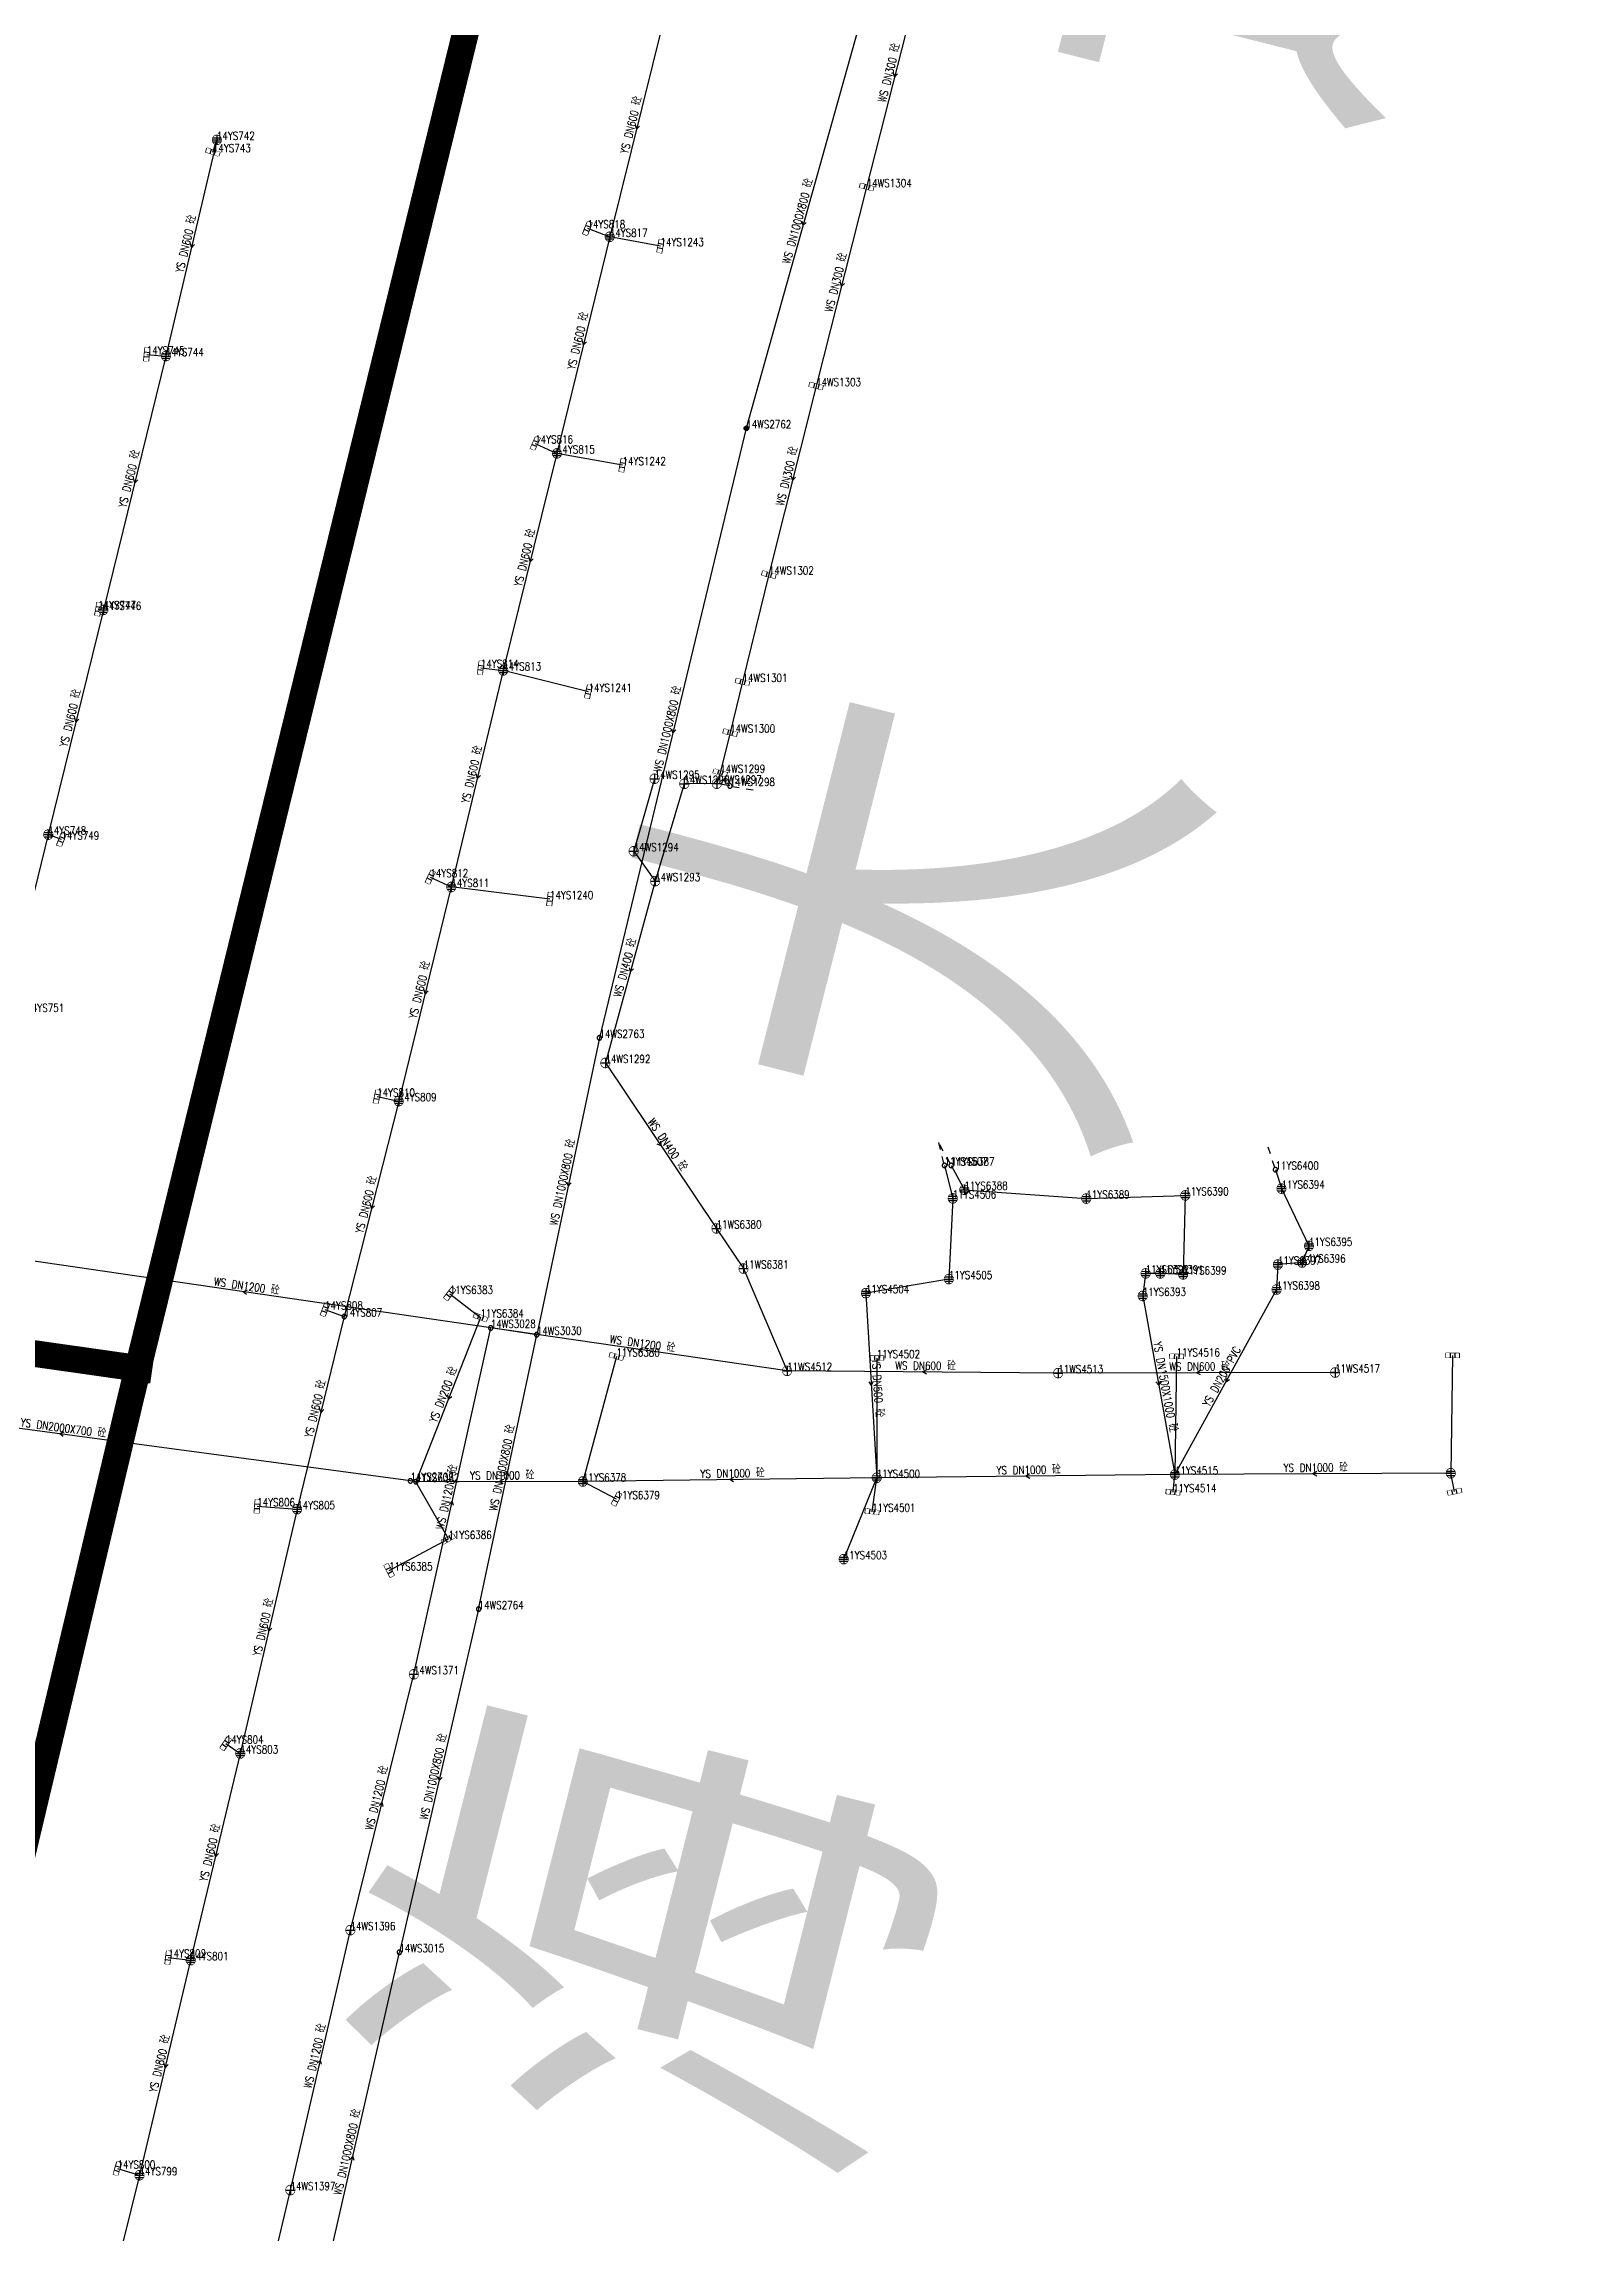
# Model space of a CAD drawing. Extents: x 78813 to 99477, y 2421021 to 2448125.
# Drawn here: x 83912.1 to 84082.2, y 2435681.2 to 2435927.3 of the extents above; entities that cross this region are included whole.
import ezdxf
from ezdxf.enums import TextEntityAlignment as Align

# ---------------------------------------------------------------- set-up
doc = ezdxf.new("R2010")
doc.units = 0
doc.set_wipeout_variables(frame=1)
doc.layers.get('0').update_dxf_attribs({"linetype": 'CONTINUOUS'})
for name, color, linetype in [('DX_WS', 16, 'CONTINUOUS'), ('DX_YS', 42, 'CONTINUOUS'), ('道路', 5, 'CONTINUOUS')]:
    doc.layers.add(name, color=color, linetype=linetype)
doc.layers.add('WSLINE', color=7, linetype='CONTINUOUS', true_color=0x7f0000)
doc.layers.add('YSLINE', color=7, linetype='CONTINUOUS', true_color=0xcc9900)
doc.layers.add('道路名称', color=7, linetype='CONTINUOUS', lineweight=0)
doc.styles.add('CcNameZT', font='txt.SHX', dxfattribs={"width": 0.8, "bigfont": 'HZTXT.SHX'})
doc.styles.get("Standard").update_dxf_attribs({"font": 'txt.shx', "bigfont": 'hztxt.shx'})
doc.styles.add('宋体0.7', font='', dxfattribs={"width": 0.7})
doc.styles.get('宋体0.7').set_extended_font_data('SimSun')

# ---------------------------------------------------------------- blocks, each defined once
blk = doc.blocks.new('GC546')
at = {"color": 0}
for p in [(0.866, 0.5), (0.866, -0.5)]:
    blk.add_line(p, (0, 0), dxfattribs=at)
blk = doc.blocks.new('PS污水井')
blk.add_lwpolyline([(1, 0), (1, 0.07), (0.99, 0.14), (0.98, 0.21), (0.96, 0.28), (0.94, 0.34), (0.91, 0.41), (0.88, 0.47), (0.85, 0.53), (0.81, 0.59), (0.77, 0.64), (0.72, 0.69), (0.67, 0.74), (0.62, 0.79), (0.56, 0.83), (0.5, 0.87), (0.44, 0.9), (0.37, 0.93), (0.31, 0.95), (0.24, 0.97), (0.17, 0.98), (0.1, 0.99), (0.03, 1), (-0.03, 1), (-0.1, 0.99), (-0.17, 0.98), (-0.24, 0.97), (-0.31, 0.95), (-0.37, 0.93), (-0.44, 0.9), (-0.5, 0.87), (-0.56, 0.83), (-0.62, 0.79), (-0.67, 0.74), (-0.72, 0.69), (-0.77, 0.64), (-0.81, 0.59), (-0.85, 0.53), (-0.88, 0.47), (-0.91, 0.41), (-0.94, 0.34), (-0.96, 0.28), (-0.98, 0.21), (-0.99, 0.14), (-1, 0.07), (-1, 0), (-1, -0.07), (-0.99, -0.14), (-0.98, -0.21), (-0.96, -0.28), (-0.94, -0.34), (-0.91, -0.41), (-0.88, -0.47), (-0.85, -0.53), (-0.81, -0.59), (-0.77, -0.64), (-0.72, -0.69), (-0.67, -0.74), (-0.62, -0.79), (-0.56, -0.83), (-0.5, -0.87), (-0.44, -0.9), (-0.37, -0.93), (-0.31, -0.95), (-0.24, -0.97), (-0.17, -0.98), (-0.1, -0.99), (-0.03, -1), (0.03, -1), (0.1, -0.99), (0.17, -0.98), (0.24, -0.97), (0.31, -0.95), (0.37, -0.93), (0.44, -0.9), (0.5, -0.87), (0.56, -0.83), (0.62, -0.79), (0.67, -0.74), (0.72, -0.69), (0.77, -0.64), (0.81, -0.59), (0.85, -0.53), (0.88, -0.47), (0.91, -0.41), (0.94, -0.34), (0.96, -0.28), (0.98, -0.21), (0.99, -0.14), (1, 0)], close=True)
blk.add_wipeout([(1, 0), (1, 0.07), (0.99, 0.14), (0.98, 0.21), (0.96, 0.28), (0.94, 0.34), (0.91, 0.41), (0.88, 0.47), (0.85, 0.53), (0.81, 0.59), (0.77, 0.64), (0.72, 0.69), (0.67, 0.74), (0.62, 0.79), (0.56, 0.83), (0.5, 0.87), (0.44, 0.9), (0.37, 0.93), (0.31, 0.95), (0.24, 0.97), (0.17, 0.98), (0.1, 0.99), (0.03, 1), (-0.03, 1), (-0.1, 0.99), (-0.17, 0.98), (-0.24, 0.97), (-0.31, 0.95), (-0.37, 0.93), (-0.44, 0.9), (-0.5, 0.87), (-0.56, 0.83), (-0.62, 0.79), (-0.67, 0.74), (-0.72, 0.69), (-0.77, 0.64), (-0.81, 0.59), (-0.85, 0.53), (-0.88, 0.47), (-0.91, 0.41), (-0.94, 0.34), (-0.96, 0.28), (-0.98, 0.21), (-0.99, 0.14), (-1, 0.07), (-1, 0), (-1, -0.07), (-0.99, -0.14), (-0.98, -0.21), (-0.96, -0.28), (-0.94, -0.34), (-0.91, -0.41), (-0.88, -0.47), (-0.85, -0.53), (-0.81, -0.59), (-0.77, -0.64), (-0.72, -0.69), (-0.67, -0.74), (-0.62, -0.79), (-0.56, -0.83), (-0.5, -0.87), (-0.44, -0.9), (-0.37, -0.93), (-0.31, -0.95), (-0.24, -0.97), (-0.17, -0.98), (-0.1, -0.99), (-0.03, -1), (0.03, -1), (0.1, -0.99), (0.17, -0.98), (0.24, -0.97), (0.31, -0.95), (0.37, -0.93), (0.44, -0.9), (0.5, -0.87), (0.56, -0.83), (0.62, -0.79), (0.67, -0.74), (0.72, -0.69), (0.77, -0.64), (0.81, -0.59), (0.85, -0.53), (0.88, -0.47), (0.91, -0.41), (0.94, -0.34), (0.96, -0.28), (0.98, -0.21), (0.99, -0.14)])
for p, q in [((-1, 0), (0, 0)), ((0, 1), (0, 0)), ((0, 0), (0, -1)), ((0, 0), (1, 0))]:
    blk.add_line(p, q)
blk = doc.blocks.new('gc01')
h = blk.add_hatch(color=256)
edge = h.paths.add_edge_path()
edge.add_arc((0, 0), 0.5, 0, 360)
edge.add_arc((0, 0), 0.5, 0, 360)
blk.add_circle((0, 0), 0.5)
blk = doc.blocks.new('PS管线点')
blk.add_wipeout([(0.5, 0), (0.5, 0.03), (0.5, 0.07), (0.49, 0.1), (0.48, 0.14), (0.47, 0.17), (0.46, 0.2), (0.44, 0.23), (0.42, 0.26), (0.4, 0.29), (0.38, 0.32), (0.36, 0.35), (0.33, 0.37), (0.31, 0.39), (0.28, 0.41), (0.25, 0.43), (0.22, 0.45), (0.19, 0.46), (0.15, 0.48), (0.12, 0.49), (0.09, 0.49), (0.05, 0.5), (0.02, 0.5), (-0.02, 0.5), (-0.05, 0.5), (-0.09, 0.49), (-0.12, 0.49), (-0.15, 0.48), (-0.19, 0.46), (-0.22, 0.45), (-0.25, 0.43), (-0.28, 0.41), (-0.31, 0.39), (-0.33, 0.37), (-0.36, 0.35), (-0.38, 0.32), (-0.4, 0.29), (-0.42, 0.26), (-0.44, 0.23), (-0.46, 0.2), (-0.47, 0.17), (-0.48, 0.14), (-0.49, 0.1), (-0.5, 0.07), (-0.5, 0.03), (-0.5, 0), (-0.5, -0.03), (-0.5, -0.07), (-0.49, -0.1), (-0.48, -0.14), (-0.47, -0.17), (-0.46, -0.2), (-0.44, -0.23), (-0.42, -0.26), (-0.4, -0.29), (-0.38, -0.32), (-0.36, -0.35), (-0.33, -0.37), (-0.31, -0.39), (-0.28, -0.41), (-0.25, -0.43), (-0.22, -0.45), (-0.19, -0.46), (-0.15, -0.48), (-0.12, -0.49), (-0.09, -0.49), (-0.05, -0.5), (-0.02, -0.5), (0.02, -0.5), (0.05, -0.5), (0.09, -0.49), (0.12, -0.49), (0.15, -0.48), (0.19, -0.46), (0.22, -0.45), (0.25, -0.43), (0.28, -0.41), (0.31, -0.39), (0.33, -0.37), (0.36, -0.35), (0.38, -0.32), (0.4, -0.29), (0.42, -0.26), (0.44, -0.23), (0.46, -0.2), (0.47, -0.17), (0.48, -0.14), (0.49, -0.1), (0.5, -0.07)])
blk.add_lwpolyline([(0.5, 0), (0.5, 0.03), (0.5, 0.07), (0.49, 0.1), (0.48, 0.14), (0.47, 0.17), (0.46, 0.2), (0.44, 0.23), (0.42, 0.26), (0.4, 0.29), (0.38, 0.32), (0.36, 0.35), (0.33, 0.37), (0.31, 0.39), (0.28, 0.41), (0.25, 0.43), (0.22, 0.45), (0.19, 0.46), (0.15, 0.48), (0.12, 0.49), (0.09, 0.49), (0.05, 0.5), (0.02, 0.5), (-0.02, 0.5), (-0.05, 0.5), (-0.09, 0.49), (-0.12, 0.49), (-0.15, 0.48), (-0.19, 0.46), (-0.22, 0.45), (-0.25, 0.43), (-0.28, 0.41), (-0.31, 0.39), (-0.33, 0.37), (-0.36, 0.35), (-0.38, 0.32), (-0.4, 0.29), (-0.42, 0.26), (-0.44, 0.23), (-0.46, 0.2), (-0.47, 0.17), (-0.48, 0.14), (-0.49, 0.1), (-0.5, 0.07), (-0.5, 0.03), (-0.5, 0), (-0.5, -0.03), (-0.5, -0.07), (-0.49, -0.1), (-0.48, -0.14), (-0.47, -0.17), (-0.46, -0.2), (-0.44, -0.23), (-0.42, -0.26), (-0.4, -0.29), (-0.38, -0.32), (-0.36, -0.35), (-0.33, -0.37), (-0.31, -0.39), (-0.28, -0.41), (-0.25, -0.43), (-0.22, -0.45), (-0.19, -0.46), (-0.15, -0.48), (-0.12, -0.49), (-0.09, -0.49), (-0.05, -0.5), (-0.02, -0.5), (0.02, -0.5), (0.05, -0.5), (0.09, -0.49), (0.12, -0.49), (0.15, -0.48), (0.19, -0.46), (0.22, -0.45), (0.25, -0.43), (0.28, -0.41), (0.31, -0.39), (0.33, -0.37), (0.36, -0.35), (0.38, -0.32), (0.4, -0.29), (0.42, -0.26), (0.44, -0.23), (0.46, -0.2), (0.47, -0.17), (0.48, -0.14), (0.49, -0.1), (0.5, -0.07), (0.5, 0)], close=True)
blk = doc.blocks.new('PS污篦')
blk.add_lwpolyline([(-1.5, 0.5), (0, 0.5), (1.5, 0.5), (1.5, -0.5), (0, -0.5), (-1.5, -0.5)], close=True)
blk.add_wipeout([(-1.5, 0.5), (0, 0.5), (1.5, 0.5), (1.5, -0.5), (0, -0.5), (-1.5, -0.5)])
for p, q in [((-0.51, -0.5), (-0.51, 0.5)), ((0.49, -0.5), (0.49, 0.5))]:
    blk.add_line(p, q)
blk = doc.blocks.new('PS非普查')
blk.add_lwpolyline([(3.7, 0), (5.3, 0)])
blk.add_wipeout([(0.5, 0), (0.5, 0.03), (0.5, 0.07), (0.49, 0.1), (0.48, 0.14), (0.47, 0.17), (0.46, 0.2), (0.44, 0.23), (0.42, 0.26), (0.4, 0.29), (0.38, 0.32), (0.36, 0.35), (0.33, 0.37), (0.31, 0.39), (0.28, 0.41), (0.25, 0.43), (0.22, 0.45), (0.19, 0.46), (0.15, 0.48), (0.12, 0.49), (0.09, 0.49), (0.05, 0.5), (0.02, 0.5), (-0.02, 0.5), (-0.05, 0.5), (-0.09, 0.49), (-0.12, 0.49), (-0.15, 0.48), (-0.19, 0.46), (-0.22, 0.45), (-0.25, 0.43), (-0.28, 0.41), (-0.31, 0.39), (-0.33, 0.37), (-0.36, 0.35), (-0.38, 0.32), (-0.4, 0.29), (-0.42, 0.26), (-0.44, 0.23), (-0.46, 0.2), (-0.47, 0.17), (-0.48, 0.14), (-0.49, 0.1), (-0.5, 0.07), (-0.5, 0.03), (-0.5, 0), (-0.5, -0.03), (-0.5, -0.07), (-0.49, -0.1), (-0.48, -0.14), (-0.47, -0.17), (-0.46, -0.2), (-0.44, -0.23), (-0.42, -0.26), (-0.4, -0.29), (-0.38, -0.32), (-0.36, -0.35), (-0.33, -0.37), (-0.31, -0.39), (-0.28, -0.41), (-0.25, -0.43), (-0.22, -0.45), (-0.19, -0.46), (-0.15, -0.48), (-0.12, -0.49), (-0.09, -0.49), (-0.05, -0.5), (-0.02, -0.5), (0.02, -0.5), (0.05, -0.5), (0.09, -0.49), (0.12, -0.49), (0.15, -0.48), (0.19, -0.46), (0.22, -0.45), (0.25, -0.43), (0.28, -0.41), (0.31, -0.39), (0.33, -0.37), (0.36, -0.35), (0.38, -0.32), (0.4, -0.29), (0.42, -0.26), (0.44, -0.23), (0.46, -0.2), (0.47, -0.17), (0.48, -0.14), (0.49, -0.1), (0.5, -0.07)])
blk.add_line((0.5, 0), (2.1, 0))
blk.add_lwpolyline([(0.5, 0), (0.5, 0.03), (0.5, 0.07), (0.49, 0.1), (0.48, 0.14), (0.47, 0.17), (0.46, 0.2), (0.44, 0.23), (0.42, 0.26), (0.4, 0.29), (0.38, 0.32), (0.36, 0.35), (0.33, 0.37), (0.31, 0.39), (0.28, 0.41), (0.25, 0.43), (0.22, 0.45), (0.19, 0.46), (0.15, 0.48), (0.12, 0.49), (0.09, 0.49), (0.05, 0.5), (0.02, 0.5), (-0.02, 0.5), (-0.05, 0.5), (-0.09, 0.49), (-0.12, 0.49), (-0.15, 0.48), (-0.19, 0.46), (-0.22, 0.45), (-0.25, 0.43), (-0.28, 0.41), (-0.31, 0.39), (-0.33, 0.37), (-0.36, 0.35), (-0.38, 0.32), (-0.4, 0.29), (-0.42, 0.26), (-0.44, 0.23), (-0.46, 0.2), (-0.47, 0.17), (-0.48, 0.14), (-0.49, 0.1), (-0.5, 0.07), (-0.5, 0.03), (-0.5, 0), (-0.5, -0.03), (-0.5, -0.07), (-0.49, -0.1), (-0.48, -0.14), (-0.47, -0.17), (-0.46, -0.2), (-0.44, -0.23), (-0.42, -0.26), (-0.4, -0.29), (-0.38, -0.32), (-0.36, -0.35), (-0.33, -0.37), (-0.31, -0.39), (-0.28, -0.41), (-0.25, -0.43), (-0.22, -0.45), (-0.19, -0.46), (-0.15, -0.48), (-0.12, -0.49), (-0.09, -0.49), (-0.05, -0.5), (-0.02, -0.5), (0.02, -0.5), (0.05, -0.5), (0.09, -0.49), (0.12, -0.49), (0.15, -0.48), (0.19, -0.46), (0.22, -0.45), (0.25, -0.43), (0.28, -0.41), (0.31, -0.39), (0.33, -0.37), (0.36, -0.35), (0.38, -0.32), (0.4, -0.29), (0.42, -0.26), (0.44, -0.23), (0.46, -0.2), (0.47, -0.17), (0.48, -0.14), (0.49, -0.1), (0.5, -0.07), (0.5, 0)], close=True)
blk = doc.blocks.new('PS雨篦')
blk.add_lwpolyline([(-1.5, 0.5), (0, 0.5), (1.5, 0.5), (1.5, -0.5), (0, -0.5), (-1.5, -0.5)], close=True)
blk.add_wipeout([(-1.5, 0.5), (0, 0.5), (1.5, 0.5), (1.5, -0.5), (0, -0.5), (-1.5, -0.5)])
for p, q in [((-0.51, -0.5), (-0.51, 0.5)), ((0.49, -0.5), (0.49, 0.5))]:
    blk.add_line(p, q)
blk = doc.blocks.new('PS雨水井')
blk.add_lwpolyline([(1, 0), (1, 0.07), (0.99, 0.14), (0.98, 0.21), (0.96, 0.28), (0.94, 0.34), (0.91, 0.41), (0.88, 0.47), (0.85, 0.53), (0.81, 0.59), (0.77, 0.64), (0.72, 0.69), (0.67, 0.74), (0.62, 0.79), (0.56, 0.83), (0.5, 0.87), (0.44, 0.9), (0.37, 0.93), (0.31, 0.95), (0.24, 0.97), (0.17, 0.98), (0.1, 0.99), (0.03, 1), (-0.03, 1), (-0.1, 0.99), (-0.17, 0.98), (-0.24, 0.97), (-0.31, 0.95), (-0.37, 0.93), (-0.44, 0.9), (-0.5, 0.87), (-0.56, 0.83), (-0.62, 0.79), (-0.67, 0.74), (-0.72, 0.69), (-0.77, 0.64), (-0.81, 0.59), (-0.85, 0.53), (-0.88, 0.47), (-0.91, 0.41), (-0.94, 0.34), (-0.96, 0.28), (-0.98, 0.21), (-0.99, 0.14), (-1, 0.07), (-1, 0), (-1, -0.07), (-0.99, -0.14), (-0.98, -0.21), (-0.96, -0.28), (-0.94, -0.34), (-0.91, -0.41), (-0.88, -0.47), (-0.85, -0.53), (-0.81, -0.59), (-0.77, -0.64), (-0.72, -0.69), (-0.67, -0.74), (-0.62, -0.79), (-0.56, -0.83), (-0.5, -0.87), (-0.44, -0.9), (-0.37, -0.93), (-0.31, -0.95), (-0.24, -0.97), (-0.17, -0.98), (-0.1, -0.99), (-0.03, -1), (0.03, -1), (0.1, -0.99), (0.17, -0.98), (0.24, -0.97), (0.31, -0.95), (0.37, -0.93), (0.44, -0.9), (0.5, -0.87), (0.56, -0.83), (0.62, -0.79), (0.67, -0.74), (0.72, -0.69), (0.77, -0.64), (0.81, -0.59), (0.85, -0.53), (0.88, -0.47), (0.91, -0.41), (0.94, -0.34), (0.96, -0.28), (0.98, -0.21), (0.99, -0.14), (1, 0)], close=True)
blk.add_wipeout([(1, 0), (1, 0.07), (0.99, 0.14), (0.98, 0.21), (0.96, 0.28), (0.94, 0.34), (0.91, 0.41), (0.88, 0.47), (0.85, 0.53), (0.81, 0.59), (0.77, 0.64), (0.72, 0.69), (0.67, 0.74), (0.62, 0.79), (0.56, 0.83), (0.5, 0.87), (0.44, 0.9), (0.37, 0.93), (0.31, 0.95), (0.24, 0.97), (0.17, 0.98), (0.1, 0.99), (0.03, 1), (-0.03, 1), (-0.1, 0.99), (-0.17, 0.98), (-0.24, 0.97), (-0.31, 0.95), (-0.37, 0.93), (-0.44, 0.9), (-0.5, 0.87), (-0.56, 0.83), (-0.62, 0.79), (-0.67, 0.74), (-0.72, 0.69), (-0.77, 0.64), (-0.81, 0.59), (-0.85, 0.53), (-0.88, 0.47), (-0.91, 0.41), (-0.94, 0.34), (-0.96, 0.28), (-0.98, 0.21), (-0.99, 0.14), (-1, 0.07), (-1, 0), (-1, -0.07), (-0.99, -0.14), (-0.98, -0.21), (-0.96, -0.28), (-0.94, -0.34), (-0.91, -0.41), (-0.88, -0.47), (-0.85, -0.53), (-0.81, -0.59), (-0.77, -0.64), (-0.72, -0.69), (-0.67, -0.74), (-0.62, -0.79), (-0.56, -0.83), (-0.5, -0.87), (-0.44, -0.9), (-0.37, -0.93), (-0.31, -0.95), (-0.24, -0.97), (-0.17, -0.98), (-0.1, -0.99), (-0.03, -1), (0.03, -1), (0.1, -0.99), (0.17, -0.98), (0.24, -0.97), (0.31, -0.95), (0.37, -0.93), (0.44, -0.9), (0.5, -0.87), (0.56, -0.83), (0.62, -0.79), (0.67, -0.74), (0.72, -0.69), (0.77, -0.64), (0.81, -0.59), (0.85, -0.53), (0.88, -0.47), (0.91, -0.41), (0.94, -0.34), (0.96, -0.28), (0.98, -0.21), (0.99, -0.14)])
for p, q in [((-1, 0), (0, 0)), ((-0.88, 0.48), (0, 0.47)), ((0, 1), (0, 0)), ((0, 0.47), (0.88, 0.47)), ((0, 0), (0, -1)), ((0, 0), (1, 0)), ((-0.88, -0.48), (0, -0.48)), ((0, -0.48), (0.88, -0.48))]:
    blk.add_line(p, q)

msp = doc.modelspace()

# ---------------------------------------------------------------- block references
at = {"layer": 'DX_WS', "yscale": 0.5, "zscale": 0.5}
for name, p, xscale, rotation in [('GC546', (84007.77, 2435923.54, 3.22), 0.4999999998476378, 75.81295558672086), ('PS污篦', (84004.64, 2435911.17, 3.16), 0.4999999999918315, 165.7272123568547), ('GC546', (83997.48, 2435906.84, 0.95), 0.4999999998713409, 74.38474350186861), ('GC546', (84001.79, 2435899.98, 3.17), 0.499999999872082, 75.72721234992252), ('PS污篦', (83998.95, 2435888.79, 3.14), 0.499999999952989, 165.9580342885566), ('GC546', (83996.3, 2435878.19, 3.13), 0.5000000001718248, 75.958034270764), ('PS污篦', (83993.64, 2435867.59, 3.13), 0.5000000000579193, 166.2131636427581), ('PS污篦', (83990.68, 2435855.52, 3.11), 0.499999999969798, 166.2689967246696), ('GC546', (83982.86, 2435849.77, 0.78), 0.50000000003328, 76.46039843822257), ('PS污篦', (83989.29, 2435849.82, 2.91), 0.4999999999857591, 166.0833343248826), ('PS污篦', (83988.17, 2435845.3, 2.98), 0.4999999999330987, 162.7232400530269), ('GC546', (83978.07, 2435822.9, 2), 0.5000000001560261, 74.68991133894329), ('GC546', (83981.51, 2435803.37, 1.89), 0.5000000000326936, 123.8857873356565), ('GC546', (83971.08, 2435798.8, 0.52), 0.4999999999967377, 78.06593365510854), ('GC546', (83934.55, 2435786.94, -0.46), 0.4999999999983054, 351.6868124453873), ('GC546', (83979.04, 2435780.46, -0.29), 0.4999999999619909, 351.7640039654122), ('GC546', (84010.93, 2435777.92, -0.02), 0.499999999997252, 359.5111560429258), ('GC546', (84041.74, 2435777.83, 0.03), 0.4999999999998521, 0.1417070396756338), ('GC546', (83964.28, 2435766.68, 0.5), 0.4999999998487488, 258.0516532220815), ('GC546', (83958.06, 2435763.39, -0.79), 0.4999999998626639, 257.5006316094991), ('GC546', (83956.57, 2435731.96, 0.68), 0.5000000001122032, 77.00538321058322), ('GC546', (83950.17, 2435729.54, -1.06), 0.5000000000524832, 256.0664487974588), ('GC546', (83943.23, 2435700.54, -0.9), 0.4999999998746752, 257.0141131947973), ('GC546', (83946.87, 2435689.72, 0.74), 0.4999999999742382, 257.1217427262973)]:
    msp.add_blockref(name, p, dxfattribs=dict(at, xscale=xscale, rotation=rotation))
at = {"layer": 'DX_WS', "xscale": 0.5, "yscale": 0.5, "zscale": 0.5}
for name, p in [('gc01', (83991.11, 2435884.04, 0.89)), ('PS污水井', (83980.8, 2435844.63, 2.46)), ('PS污水井', (83984.14, 2435844.06, 2.19)), ('PS污水井', (83978.45, 2435836.48, 2.26)), ('PS污水井', (83980.87, 2435833.12, 2.05)), ('PS管线点', (83974.6, 2435815.49, 0.67)), ('PS污水井', (83975.27, 2435812.67, 1.95)), ('PS污水井', (83987.76, 2435794.06, 1.83)), ('PS污水井', (83990.8, 2435789.55, 1.92)), ('PS管线点', (83962.38, 2435782.87, -0.46)), ('PS管线点', (83967.55, 2435782.11, 0.36)), ('PS污水井', (83995.7, 2435778.05, -0.12)), ('PS污水井', (84026.17, 2435777.79, -0.03)), ('PS污水井', (84057.3, 2435777.86, 0.08)), ('PS管线点', (83961.02, 2435751.25, 0.66)), ('PS污水井', (83953.74, 2435743.92, -1.12)), ('PS污水井', (83946.61, 2435715.15, -1)), ('PS管线点', (83952.11, 2435712.66, 0.71)), ('PS污水井', (83939.86, 2435685.92, -0.81))]:
    msp.add_blockref(name, p, dxfattribs=at)
at = {"layer": 'DX_YS', "yscale": 0.5, "zscale": 0.5}
for name, p, xscale, rotation in [('GC546', (83978.77, 2435917.67, 1.89), 0.5000000000395702, 76.01619044591926), ('PS雨篦', (83931.15, 2435915.1, 2.16), 0.5000000000446544, 342.014616493838), ('PS雨篦', (83973.25, 2435906.53, 2.47), 0.5000000000031791, 249.3165310989398), ('GC546', (83928.73, 2435904.33, 1.93), 0.5000000000016189, 76.73689446514506), ('PS雨篦', (83981.46, 2435904.53, 2.71), 0.4999999998587501, 79.5333614158408), ('PS雨篦', (83923.71, 2435892.35, 2.27), 0.5000000000790413, 265.0095893966192), ('GC546', (83972.79, 2435893.4, 1.88), 0.4999999998744781, 76.30181023011518), ('PS雨篦', (83967.38, 2435882.35, 2.47), 0.5000000001080295, 245.256125482807), ('PS雨篦', (83977.19, 2435879.89, 2.76), 0.5000000000692655, 79.70542834245207), ('GC546', (83922.35, 2435877.89, 1.33), 0.5000000000698118, 76.16983516919896), ('GC546', (83966.81, 2435869.02, 1.85), 0.50000000008071, 76.11903525915908), ('PS雨篦', (83918.26, 2435863.71, 0.24), 0.5000000001004398, 260.7760776994373), ('PS雨篦', (83961.26, 2435857.12, 2.54), 0.5000000002032672, 263.0671571942103), ('PS雨篦', (83973.37, 2435854.42, 3.13), 0.4999999998641898, 76.01865775056403), ('GC546', (83915.75, 2435850.98, 1.26), 0.5000000000669106, 76.24314429658092), ('GC546', (83960.87, 2435844.63, 1.85), 0.5000000000123481, 76.51138501518807), ('PS雨篦', (83914.12, 2435837.79, 2.36), 0.5000000001167713, 69.17958676688177), ('PS雨篦', (83955.59, 2435833.56, 2.49), 0.4999999998120602, 244.8876489897116), ('PS雨篦', (83969.04, 2435831.1, 2.74), 0.5000000001531446, 83.03151693906831), ('GC546', (83955, 2435820.42, 1.83), 0.4999999998991648, 76.2165394542172), ('PS雨篦', (83949.6, 2435808.88, 2.57), 0.5000000001390571, 258.4786781450462), ('PS非普查', (84013.39, 2435801.14, 3.2), 0.5000000001537938, 104.1054324348319), ('PS非普查', (84050.59, 2435800.67, 3.08), 0.4999999998340742, 107.5643087867521), ('GC546', (83948.98, 2435796.26, 1.85), 0.5000000001674997, 75.81582790256512), ('PS雨篦', (83957.77, 2435786.7, 2.1), 0.500000000082493, 232.4514549275428), ('PS雨篦', (83943.75, 2435784.95, 2.56), 0.499999999931651, 249.7043357446052), ('PS雨篦', (83976.51, 2435779.66, 2.18), 0.5000000000404335, 164.9844205457386), ('PS雨篦', (84005.77, 2435779.48, 1.94), 0.4999999999968477, 180.0255480566329), ('PS雨篦', (84039.47, 2435779.67, 2.3), 0.5000000000037523, 179.210685523839), ('PS雨篦', (84070.49, 2435779.78, 2.4), 0.4999999999993366, 179.1873483822141), ('GC546', (84005.16, 2435776.4, 1.46), 0.5000000000918785, 93.37988952600455), ('GC546', (84037.48, 2435776.43, 1.36), 0.5000000002062643, 100.2297767771761), ('GC546', (84045.01, 2435776.78, 2.16), 0.5000000000999401, 61.21152173852108), ('GC546', (83957.6, 2435774.81, 1.54), 0.4999999999862342, 68.53153343790139), ('GC546', (83943.27, 2435773.32, 1.82), 0.5000000000967817, 76.24160795584775), ('GC546', (83913.94, 2435770.97, 1.52), 0.4999999999870416, 352.3359005584741), ('GC546', (83963.35, 2435765.59, 1.08), 0.5000000000057097, 0.06411313148796637), ('PS雨篦', (83976.52, 2435763.62, 2.19), 0.4999999998860295, 62.32010574891978), ('GC546', (83989.25, 2435765.81, 1.1), 0.4999999999975807, 0.7230954105224001), ('GC546', (84022.53, 2435766.2, 1.04), 0.4999999999926629, 0.6239075286869741), ('GC546', (84054.8, 2435766.46, 1.14), 0.5000000000036332, 0.2642042860764365), ('PS雨篦', (83936.12, 2435762.81, 2.53), 0.5000000002029488, 265.830223266322), ('PS雨篦', (84005.25, 2435762.2, 1.94), 0.4999999999932977, 352.2000139112225), ('PS雨篦', (83957.62, 2435759.14, 2.07), 0.4999999999151989, 29.54237266863295), ('PS雨篦', (83950.96, 2435755.6, 2.14), 0.5000000001736011, 298.0304533636238), ('GC546', (83937.42, 2435748.75, 1.76), 0.5000000000572893, 76.90364220854158), ('PS雨篦', (83932.59, 2435736.12, 2.58), 0.4999999999179195, 236.0684512653964), ('GC546', (83931.44, 2435723.4, 1.74), 0.5000000002153872, 76.52346762980807), ('PS雨篦', (83926.12, 2435712.06, 2.57), 0.4999999998029853, 263.5753452289659), ('GC546', (83925.78, 2435699.67, 1.76), 0.499999999960203, 76.61646785283038), ('PS雨篦', (83920.42, 2435688.33, 2.57), 0.5000000000206336, 253.0467492545943)]:
    msp.add_blockref(name, p, dxfattribs=dict(at, xscale=xscale, rotation=rotation))
at = {"layer": 'DX_YS', "xscale": 0.5, "yscale": 0.5, "zscale": 0.5}
for name, p in [('PS雨水井', (83975.76, 2435905.58, 1.87)), ('PS雨水井', (83925.87, 2435892.17, 1.93)), ('PS雨水井', (83969.82, 2435881.22, 1.86)), ('PS雨水井', (83963.79, 2435856.81, 1.83)), ('PS雨水井', (83957.95, 2435832.46, 1.84)), ('PS雨水井', (83952.04, 2435808.38, 1.82)), ('PS雨水井', (84051.27, 2435798.54, 3.08)), ('PS雨水井', (84014.32, 2435797.44, 3.07)), ('PS雨水井', (84029.33, 2435797.42, 2.63)), ('PS雨水井', (84040.46, 2435797.78, 2.69)), ('PS雨水井', (84054.36, 2435792.1, 2.79)), ('PS雨水井', (84037.65, 2435789, 1.78)), ('PS雨水井', (84040.22, 2435788.89, 1.78)), ('PS雨水井', (84050.86, 2435790, 2.67)), ('PS雨水井', (84004.55, 2435786.78, 1.71)), ('PS雨水井', (84013.88, 2435788.37, 3.22)), ('PS雨水井', (84035.67, 2435786.47, 1.61)), ('PS雨水井', (84050.72, 2435787.19, 2.62)), ('PS管线点', (83945.92, 2435784.15, 1.87)), ('PS雨水井', (84039.29, 2435766.38, 1.06)), ('PS雨水井', (84070.3, 2435766.53, 1.23)), ('PS管线点', (83953.35, 2435765.67, 1.51)), ('PS雨水井', (83972.73, 2435765.6, 1.13)), ('PS雨水井', (84005.77, 2435766.02, 1.07)), ('PS雨水井', (83940.62, 2435762.48, 1.77)), ('PS雨水井', (84002.06, 2435756.87, 1.95)), ('PS雨水井', (83928.65, 2435711.77, 1.72)), ('PS雨水井', (83922.9, 2435687.58, 1.7))]:
    msp.add_blockref(name, p, dxfattribs=at)

# ---------------------------------------------------------------- texts
at = {"layer": 'DX_WS', "style": 'CcNameZT', "width": 0.8}
for s, rotation, p in [(' WS DN300 砼', 75.813, (84007.52, 2435923.6, 3.24)), (' WS DN1000X800 砼', 74.3847, (83997.24, 2435906.91, 1)), (' WS DN300 砼', 75.7272, (84001.55, 2435900.04, 3.16)), (' WS DN300 砼', 75.958, (83996.05, 2435878.25, 3.14)), (' WS DN400 砼', 74.6899, (83977.83, 2435822.96, 2.05)), (' WS DN400 砼', 303.8858, (83981.72, 2435803.5, 1.95)), (' WS DN1000X800 砼', 78.0659, (83970.83, 2435798.86, 0.67)), (' WS DN1200 砼', 351.6868, (83934.58, 2435787.18, -0.46)), (' WS DN600 砼', 359.5112, (84010.94, 2435778.17, -0.03)), (' WS DN1000X800 砼', 78.0517, (83964.04, 2435766.74, 0.64)), (' WS DN1000X800 砼', 77.0054, (83956.32, 2435732.01, 0.66)), (' WS DN1200 砼', 76.0664, (83949.93, 2435729.6, -1)), (' WS DN1200 砼', 77.0141, (83942.99, 2435700.59, -0.81)), (' WS DN1000X800 砼', 77.1217, (83946.62, 2435689.78, 0.77))]:
    msp.add_text(s, height=0.9, rotation=rotation, dxfattribs=at).set_placement(p, align=Align.CENTER)
at = {"layer": 'DX_WS', "width": 0.8}
msp.add_text('14WS2762', height=0.9, dxfattribs=at).set_placement((83991.11, 2435884.04, 0.89))
at = {"layer": 'DX_YS', "style": 'CcNameZT', "width": 0.8}
for s, rotation, p in [(' YS DN600 砼', 76.0162, (83978.53, 2435917.73, 1.91)), (' YS DN600 砼', 76.7369, (83928.49, 2435904.38, 1.93)), (' YS DN600 砼', 76.3018, (83972.55, 2435893.46, 1.87)), (' YS DN600 砼', 76.1698, (83922.11, 2435877.95, 1.93)), (' YS DN600 砼', 76.119, (83966.57, 2435869.08, 1.86)), (' YS DN600 砼', 76.2431, (83915.5, 2435851.04, 0.74)), (' YS DN600 砼', 76.5114, (83960.63, 2435844.69, 1.83)), (' YS DN600 砼', 76.2165, (83954.75, 2435820.48, 1.84)), (' YS DN600 砼', 75.8158, (83948.74, 2435796.32, 1.82)), (' YS DN200 PVC', 61.2115, (84044.79, 2435776.91, 2.62)), (' YS DN600 砼', 76.2416, (83943.02, 2435773.38, 1.87)), (' YS DN200 砼', 68.5315, (83957.37, 2435774.91, 2.04)), (' YS DN2000X700 砼', 352.3359, (83913.97, 2435771.22, 1.51)), (' YS DN1000 砼', 0.0641, (83963.35, 2435765.84, 1.13)), (' YS DN1000 砼', 0.7231, (83989.25, 2435766.06, 1.07)), (' YS DN1000 砼', 0.6239, (84022.53, 2435766.45, 1.06)), (' YS DN1000 砼', 0.2642, (84054.8, 2435766.71, 1.23)), (' YS DN600 砼', 76.9036, (83937.18, 2435748.81, 1.77)), (' YS DN600 砼', 76.5235, (83931.2, 2435723.45, 1.74)), (' YS DN800 砼', 76.6165, (83925.53, 2435699.73, 1.72))]:
    msp.add_text(s, height=0.9, rotation=rotation, dxfattribs=at).set_placement(p, align=Align.CENTER)
at = {"layer": 'DX_YS', "width": 0.8}
msp.add_text('14YS751', height=0.9, dxfattribs=at).set_placement((83910.18, 2435818.41, 2.44))

# ---------------------------------------------------------------- next in the draw order: linework, layer by layer
at = {"layer": 'WSLINE'}
for p, q in [((84010.9, 2435935.91, 3.24), (84004.64, 2435911.17, 3.19)), ((84003.86, 2435929.64, 1), (83991.11, 2435884.04, 0.9)), ((84004.64, 2435911.17, 3.16), (83998.95, 2435888.79, 3.17)), ((83998.95, 2435888.79, 3.14), (83993.64, 2435867.59, 3.13)), ((83993.64, 2435867.59, 3.13), (83990.68, 2435855.52, 3.11)), ((83990.68, 2435855.52, 3.11), (83989.29, 2435849.82, 2.92)), ((83980.8, 2435844.63, 2.46), (83978.45, 2435836.48, 2.33)), ((83984.14, 2435844.06, 2.19), (83980.87, 2435833.12, 2.06)), ((83978.45, 2435836.48, 2.26), (83980.87, 2435833.12, 2.15)), ((83980.87, 2435833.12, 2.05), (83975.27, 2435812.67, 1.95)), ((83974.6, 2435815.49, 0.67), (83967.55, 2435782.11, 0.36)), ((83975.27, 2435812.67, 1.95), (83987.76, 2435794.06, 1.83)), ((83987.76, 2435794.06, 1.83), (83990.8, 2435789.55, 1.88)), ((83990.8, 2435789.55, 1.92), (83995.7, 2435778.05, 1.28)), ((83961.02, 2435751.25, 0.64), (83967.55, 2435782.11, 0.36)), ((84026.17, 2435777.79, -0.03), (83995.7, 2435778.05, -0.02)), ((84057.3, 2435777.86, 0.08), (84026.17, 2435777.79, -0.03)), ((83961.02, 2435751.25, 0.66), (83952.11, 2435712.66, 0.71)), ((83946.61, 2435715.15, -1), (83953.74, 2435743.92, -1.12)), ((83939.86, 2435685.92, -0.81), (83946.61, 2435715.15, -1)), ((83941.62, 2435666.79, 0.77), (83952.11, 2435712.66, 0.71)), ((83932.92, 2435656.33, -0.76), (83939.86, 2435685.92, -0.81))]:
    msp.add_line(p, q, dxfattribs=at)
at = {"layer": 'YSLINE'}
for p, q in [((83981.78, 2435929.76, 1.91), (83975.76, 2435905.58, 1.87)), ((83975.76, 2435905.58, 1.87), (83969.82, 2435881.22, 1.89)), ((83973.25, 2435906.53, 2.47), (83975.76, 2435905.58, 2.32)), ((83981.46, 2435904.53, 2.71), (83975.76, 2435905.58, 2.72)), ((83923.71, 2435892.35, 2.27), (83925.87, 2435892.17, 2.15)), ((83969.82, 2435881.22, 1.86), (83963.79, 2435856.81, 1.84)), ((83967.38, 2435882.35, 2.47), (83969.82, 2435881.22, 2.29)), ((83977.19, 2435879.89, 2.76), (83969.82, 2435881.22, 2.67)), ((83963.79, 2435856.81, 1.83), (83957.95, 2435832.46, 1.87)), ((83961.26, 2435857.12, 2.54), (83963.79, 2435856.81, 2.35)), ((83973.37, 2435854.42, 3.13), (83963.79, 2435856.81, 2.71)), ((83955.59, 2435833.56, 2.49), (83957.95, 2435832.46, 2.26)), ((83957.95, 2435832.46, 1.84), (83952.04, 2435808.38, 1.83)), ((83969.04, 2435831.1, 2.74), (83957.95, 2435832.46, 2.79)), ((83949.6, 2435808.88, 2.57), (83952.04, 2435808.38, 2.2)), ((83952.04, 2435808.38, 1.82), (83945.92, 2435784.15, 1.87)), ((84050.59, 2435800.67, 3.08), (84051.27, 2435798.54, 3.02)), ((84029.33, 2435797.42, 2.63), (84040.46, 2435797.78, 2.69)), ((84040.46, 2435797.78, 2.69), (84040.22, 2435788.89, 2.71)), ((84051.27, 2435798.54, 3.08), (84054.36, 2435792.1, 2.9)), ((84050.86, 2435790, 2.67), (84050.72, 2435787.19, 2.62)), ((84013.88, 2435788.37, 3.22), (84004.55, 2435786.78, 3.11)), ((84004.55, 2435786.78, 1.71), (84005.77, 2435766.02, 1.22)), ((84050.72, 2435787.19, 2.62), (84039.29, 2435766.38, 1.71)), ((83945.92, 2435784.15, 1.87), (83940.62, 2435762.48, 1.78)), ((83943.75, 2435784.95, 2.56), (83945.92, 2435784.15, 1.87)), ((84035.67, 2435786.47, 1.61), (84039.29, 2435766.38, 1.11)), ((83976.51, 2435779.66, 2.18), (83972.73, 2435765.6, 2.03)), ((84005.77, 2435779.48, 1.94), (84005.77, 2435766.02, 1.89)), ((84039.47, 2435779.67, 2.3), (84039.29, 2435766.38, 2.02)), ((84070.49, 2435779.78, 2.4), (84070.3, 2435766.53, 2.47)), ((84005.77, 2435766.02, 1.07), (83972.73, 2435765.6, 1.13)), ((83976.52, 2435763.62, 2.19), (83972.73, 2435765.6, 1.99)), ((84002.06, 2435756.87, 1.95), (84005.77, 2435766.02, 1.22)), ((84005.25, 2435762.2, 1.94), (84005.77, 2435766.02, 1.89)), ((84039.29, 2435766.38, 1.06), (84005.77, 2435766.02, 1.03)), ((84070.3, 2435766.53, 1.23), (84039.29, 2435766.38, 1.06)), ((83936.12, 2435762.81, 2.53), (83940.62, 2435762.48, 2.35)), ((83950.96, 2435755.6, 2.14), (83957.62, 2435759.14, 2.07)), ((83928.65, 2435711.77, 1.72), (83922.9, 2435687.58, 1.8)), ((83926.12, 2435712.06, 2.57), (83928.65, 2435711.77, 2.32)), ((83920.42, 2435688.33, 2.57), (83922.9, 2435687.58, 2.23)), ((83922.9, 2435687.58, 1.7), (83916.82, 2435662.99, 1.78))]:
    msp.add_line(p, q, dxfattribs=at)

# ---------------------------------------------------------------- next in the draw order: block references
at = {"layer": 'DX_WS', "xscale": 0.5000000000233624, "yscale": 0.5, "zscale": 0.5, "rotation": 350.2240751139697}
msp.add_blockref('PS非普查', (83989.27, 2435843.82, 3.05), dxfattribs=at)
at = {"layer": 'DX_YS', "xscale": 0.5, "yscale": 0.5, "zscale": 0.5}
for name, p in [('PS雨水井', (83931.6, 2435916.48, 1.93)), ('PS雨水井', (83918.84, 2435863.62, 0.74)), ('PS雨水井', (83912.65, 2435838.35, 1.78)), ('PS雨水井', (84015.62, 2435798.41, 2.77)), ('PS雨水井', (84036, 2435789, 1.63)), ('PS雨水井', (84053.6, 2435790.23, 2.73)), ('PS管线点', (83953.97, 2435765.58, 1.04)), ('PS雨水井', (83934.23, 2435735.02, 1.74))]:
    msp.add_blockref(name, p, dxfattribs=at)
at = {"layer": 'DX_YS', "yscale": 0.5, "zscale": 0.5}
for name, p, xscale, rotation in [('PS非普查', (84014.14, 2435801.14, 3.22), 0.5000000000667103, 118.5322955838595), ('PS雨篦', (83961.23, 2435784.05, 2.04), 0.5000000000690124, 158.5315334183379), ('PS雨篦', (84039.08, 2435764.4, 2.46), 0.4999999999879285, 353.9324017599226), ('PS雨篦', (84070.73, 2435764.46, 2.7), 0.5000000000365208, 11.74063975236652)]:
    msp.add_blockref(name, p, dxfattribs=dict(at, xscale=xscale, rotation=rotation))

# ---------------------------------------------------------------- next in the draw order: texts
at = {"layer": 'DX_WS', "width": 0.8}
for s, p in [('14WS1304', (84004.64, 2435911.17, 3.16)), ('14WS1303', (83998.95, 2435888.79, 3.14)), ('14WS1302', (83993.64, 2435867.59, 3.13)), ('14WS1301', (83990.68, 2435855.52, 3.11)), ('14WS1300', (83989.29, 2435849.82, 2.91)), ('14WS1295', (83980.8, 2435844.63, 2.46)), ('14WS1294', (83978.45, 2435836.48, 2.26)), ('14WS1293', (83980.87, 2435833.12, 2.05)), ('14WS2763', (83974.6, 2435815.49, 0.67)), ('14WS1292', (83975.27, 2435812.67, 1.95)), ('11WS6380', (83987.76, 2435794.06, 1.83)), ('11WS6381', (83990.8, 2435789.55, 1.92)), ('14WS3030', (83967.55, 2435782.11, 0.36)), ('11WS4512', (83995.7, 2435778.05, -0.12)), ('11WS4513', (84026.17, 2435777.79, -0.03)), ('11WS4517', (84057.3, 2435777.86, 0.08)), ('14WS2764', (83961.02, 2435751.25, 0.66)), ('14WS1371', (83953.74, 2435743.92, -1.12)), ('14WS1396', (83946.61, 2435715.15, -1)), ('14WS3015', (83952.11, 2435712.66, 0.71)), ('14WS1397', (83939.86, 2435685.92, -0.81))]:
    msp.add_text(s, height=0.9, dxfattribs=at).set_placement(p)
at = {"layer": 'DX_WS', "style": 'CcNameZT', "width": 0.8}
for s, rotation, p in [(' WS DN1000X800 砼', 76.4604, (83982.62, 2435849.83, 0.89)), (' WS DN1200 砼', 351.764, (83979.07, 2435780.71, -0.12)), (' WS DN600 砼', 0.1417, (84041.74, 2435778.08, 0.08)), (' WS DN1200 砼', 77.5006, (83957.82, 2435763.45, -1.12))]:
    msp.add_text(s, height=0.9, rotation=rotation, dxfattribs=at).set_placement(p, align=Align.CENTER)
at = {"layer": 'DX_YS', "width": 0.8}
for s, p in [('14YS818', (83973.25, 2435906.53, 2.47)), ('14YS817', (83975.76, 2435905.58, 1.87)), ('14YS1243', (83981.46, 2435904.53, 2.71)), ('14YS745', (83923.71, 2435892.35, 2.27)), ('14YS744', (83925.87, 2435892.17, 1.93)), ('14YS816', (83967.38, 2435882.35, 2.47)), ('14YS815', (83969.82, 2435881.22, 1.86)), ('14YS1242', (83977.19, 2435879.89, 2.76)), ('14YS814', (83961.26, 2435857.12, 2.54)), ('14YS813', (83963.79, 2435856.81, 1.83)), ('14YS1241', (83973.37, 2435854.42, 3.13)), ('14YS812', (83955.59, 2435833.56, 2.49)), ('14YS811', (83957.95, 2435832.46, 1.84)), ('14YS1240', (83969.04, 2435831.1, 2.74)), ('14YS810', (83949.6, 2435808.88, 2.57)), ('14YS809', (83952.04, 2435808.38, 1.82)), ('11YS6400', (84050.59, 2435800.67, 3.08)), ('11YS6394', (84051.27, 2435798.54, 3.08)), ('11YS6389', (84029.33, 2435797.42, 2.63)), ('11YS6390', (84040.46, 2435797.78, 2.69)), ('11YS6395', (84054.36, 2435792.1, 2.79)), ('11YS4505', (84013.88, 2435788.37, 3.22)), ('11YS6391', (84037.65, 2435789, 1.78)), ('11YS6399', (84040.22, 2435788.89, 1.78)), ('11YS6383', (83957.77, 2435786.7, 2.1)), ('11YS4504', (84004.55, 2435786.78, 1.71)), ('11YS6398', (84050.72, 2435787.19, 2.62)), ('14YS808', (83943.75, 2435784.95, 2.56)), ('14YS807', (83945.92, 2435784.15, 1.87)), ('11YS6380', (83976.51, 2435779.66, 2.18)), ('11YS4502', (84005.77, 2435779.48, 1.94)), ('11YS4516', (84039.47, 2435779.67, 2.3)), ('11YS4500', (84005.77, 2435766.02, 1.07)), ('11YS4515', (84039.29, 2435766.38, 1.06)), ('11YS6378', (83972.73, 2435765.6, 1.13)), ('11YS6379', (83976.52, 2435763.62, 2.19)), ('14YS806', (83936.12, 2435762.81, 2.53)), ('14YS805', (83940.62, 2435762.48, 1.77)), ('11YS4501', (84005.25, 2435762.2, 1.94)), ('11YS6386', (83957.62, 2435759.14, 2.07)), ('11YS4503', (84002.06, 2435756.87, 1.95)), ('11YS6385', (83950.96, 2435755.6, 2.14)), ('14YS802', (83926.12, 2435712.06, 2.57)), ('14YS801', (83928.65, 2435711.77, 1.72)), ('14YS800', (83920.42, 2435688.33, 2.57)), ('14YS799', (83922.9, 2435687.58, 1.7))]:
    msp.add_text(s, height=0.9, dxfattribs=at).set_placement(p)
at = {"layer": 'DX_YS', "style": 'CcNameZT', "width": 0.8}
for s, rotation, p in [(' YS DN500 砼', 273.3799, (84005.41, 2435776.41, 1.71)), (' YS DN1500X1000 砼', 280.2298, (84037.72, 2435776.47, 1.61))]:
    msp.add_text(s, height=0.9, rotation=rotation, dxfattribs=at).set_placement(p, align=Align.CENTER)

# ---------------------------------------------------------------- next in the draw order: linework, layer by layer
at = {"layer": 'WSLINE'}
for p, q in [((83962.38, 2435782.87, -0.46), (83906.72, 2435791, -0.46)), ((83953.74, 2435743.92, -1.12), (83962.38, 2435782.87, -0.46)), ((83995.7, 2435778.05, -0.12), (83962.38, 2435782.87, -0.46)), ((83967.55, 2435782.11, 0.36), (83962.38, 2435782.87, -0.46))]:
    msp.add_line(p, q, dxfattribs=at)
at = {"layer": 'YSLINE'}
for p, q in [((83931.6, 2435916.48, 1.93), (83925.87, 2435892.17, 1.93)), ((83931.15, 2435915.1, 2.16), (83931.6, 2435916.48, 2.05)), ((83925.87, 2435892.17, 1.93), (83918.84, 2435863.62, 0.74)), ((83918.84, 2435863.62, 0.74), (83912.65, 2435838.35, 1.78)), ((83918.26, 2435863.71, 0.24), (83918.84, 2435863.62, 0.89)), ((83912.65, 2435838.35, 1.78), (83907.96, 2435819.18, 1.8)), ((83914.12, 2435837.79, 2.36), (83912.65, 2435838.35, 2.18)), ((84013.39, 2435801.14, 3.2), (84014.32, 2435797.44, 3.21)), ((84014.14, 2435801.14, 3.22), (84015.62, 2435798.41, 2.77)), ((84014.32, 2435797.44, 3.07), (84013.88, 2435788.37, 3.07)), ((84015.62, 2435798.41, 2.77), (84029.33, 2435797.42, 2.63)), ((84054.36, 2435792.1, 2.79), (84053.6, 2435790.23, 2.73)), ((84036, 2435789, 1.63), (84035.67, 2435786.47, 1.61)), ((84037.65, 2435789, 1.78), (84036, 2435789, 1.68)), ((84040.22, 2435788.89, 1.78), (84037.65, 2435789, 1.68)), ((84053.6, 2435790.23, 2.73), (84050.86, 2435790, 2.66)), ((83957.77, 2435786.7, 2.1), (83961.23, 2435784.05, 2.04)), ((83961.23, 2435784.05, 2.04), (83953.97, 2435765.58, 1.04)), ((83953.35, 2435765.67, 1.51), (83874.52, 2435776.27, 1.52)), ((83953.97, 2435765.58, 1.04), (83953.35, 2435765.67, 1.51)), ((83972.73, 2435765.6, 1.13), (83953.97, 2435765.58, 1.04)), ((83957.62, 2435759.14, 2.07), (83953.97, 2435765.58, 1.04)), ((84039.08, 2435764.4, 2.46), (84039.29, 2435766.38, 2.2)), ((84070.73, 2435764.46, 2.7), (84070.3, 2435766.53, 2.6)), ((83940.62, 2435762.48, 1.77), (83934.23, 2435735.02, 1.76)), ((83934.23, 2435735.02, 1.74), (83928.65, 2435711.77, 1.73)), ((83932.59, 2435736.12, 2.58), (83934.23, 2435735.02, 2.38))]:
    msp.add_line(p, q, dxfattribs=at)
at = {"layer": '道路', "const_width": 3, "flags": 128}
msp.add_lwpolyline([(83924.32, 2435778.11), (83323.95, 2435863.33), (83262.08, 2435597.74), (83121.48, 2434995.42), (83051.94, 2434701.93), (82944.05, 2434162.52), (82588.48, 2433882.25)], dxfattribs=at)

# ---------------------------------------------------------------- next in the draw order: block references
at = {"layer": 'DX_WS', "xscale": 0.5, "yscale": 0.5, "zscale": 0.5}
msp.add_blockref('PS污水井', (83987.79, 2435844.08, 2.32), dxfattribs=at)

# ---------------------------------------------------------------- next in the draw order: texts
at = {"layer": 'DX_WS', "width": 0.8}
msp.add_text('14WS3028', height=0.9, dxfattribs=at).set_placement((83962.38, 2435782.87, -0.46))
at = {"layer": 'DX_YS', "width": 0.8}
for s, p in [('14YS742', (83931.6, 2435916.48, 1.93)), ('14YS743', (83931.15, 2435915.1, 2.16)), ('14YS747', (83918.26, 2435863.71, 0.24)), ('14YS746', (83918.84, 2435863.62, 0.74)), ('14YS748', (83912.65, 2435838.35, 1.78)), ('14YS749', (83914.12, 2435837.79, 2.36)), ('11YS4507', (84013.39, 2435801.14, 3.2)), ('11YS6387', (84014.14, 2435801.14, 3.22)), ('11YS6388', (84015.62, 2435798.41, 2.77)), ('11YS4506', (84014.32, 2435797.44, 3.07)), ('11YS6392', (84036, 2435789, 1.63)), ('11YS6397', (84050.86, 2435790, 2.67)), ('11YS6396', (84053.6, 2435790.23, 2.73)), ('11YS6393', (84035.67, 2435786.47, 1.61)), ('11YS6384', (83961.23, 2435784.05, 2.04)), ('14YS2707', (83953.35, 2435765.67, 1.51)), ('11YS6382', (83953.97, 2435765.58, 1.04)), ('11YS4514', (84039.08, 2435764.4, 2.46)), ('14YS804', (83932.59, 2435736.12, 2.58)), ('14YS803', (83934.23, 2435735.02, 1.74))]:
    msp.add_text(s, height=0.9, dxfattribs=at).set_placement(p)

# ---------------------------------------------------------------- next in the draw order: linework, layer by layer
at = {"layer": 'WSLINE'}
for p, q in [((83991.11, 2435884.04, 0.89), (83974.6, 2435815.49, 0.66)), ((83989.29, 2435849.82, 2.91), (83988.17, 2435845.3, 2.76)), ((83987.79, 2435844.08, 2.32), (83984.14, 2435844.06, 2.32)), ((83988.17, 2435845.3, 2.98), (83987.79, 2435844.08, 2.62)), ((83989.27, 2435843.82, 3.05), (83987.79, 2435844.08, 3.06))]:
    msp.add_line(p, q, dxfattribs=at)
at = {"layer": '道路', "const_width": 3, "flags": 128}
msp.add_lwpolyline([(83418.46, 2432865.07), (83441.04, 2433213.59), (83473.57, 2433610.88), (83496.48, 2433845.36), (83522.69, 2434043.71), (83551.59, 2434225.41), (83632.54, 2434592.44), (83704.48, 2434885.07), (83814.73, 2435350.43), (83853.16, 2435485.68), (83922.04, 2435775.53), (84014.38, 2436152.15), (84026.75, 2436212.72), (84117.9, 2436534.7), (84191.62, 2436733.72), (84286.43, 2436958.63), (84364.79, 2437129.17), (84510.06, 2437396.11), (84629.95, 2437590.16), (84907.59, 2437968.04), (85036.71, 2438125.29), (85280.2, 2438417.61)], dxfattribs=at)

# ---------------------------------------------------------------- next in the draw order: texts
at = {"layer": 'DX_WS', "width": 0.8}
for s, p in [('14WS1299', (83988.17, 2435845.3, 2.98)), ('14WS1296', (83984.14, 2435844.06, 2.19)), ('14WS1297', (83987.79, 2435844.08, 2.32)), ('14WS1298', (83989.27, 2435843.82, 3.05))]:
    msp.add_text(s, height=0.9, dxfattribs=at).set_placement(p)
at = {"layer": '道路名称', "style": '宋体0.7', "width": 0.7}
msp.add_text('珠   海   大   道 ', height=50, rotation=75.816, dxfattribs=at).set_placement((83969.88, 2435569.34))

doc.saveas('drawing.dxf')
